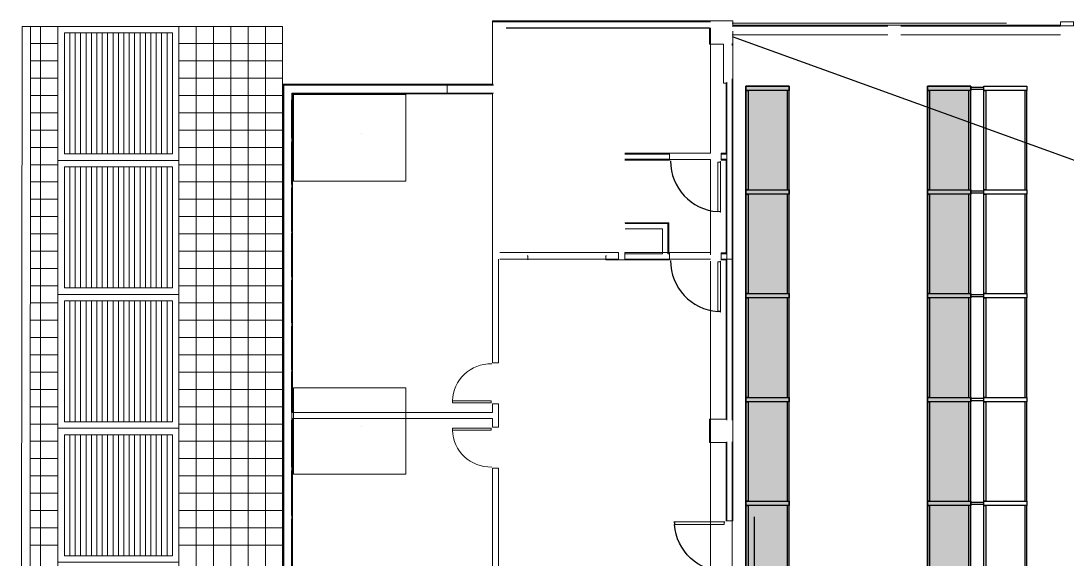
# Model space of a CAD drawing. Header units: millimetres. Extents: x 27 to 171, y 81 to 155.
# Drawn here: x 27.17 to 51.37, y 139.39 to 151.84 of the extents above; entities that cross this region are included whole.
import ezdxf

# ---------------------------------------------------------------- set-up
doc = ezdxf.new("R2010")
doc.units = ezdxf.units.MM
doc.linetypes.add('HIDDEN', pattern=[9.525, 6.35, -3.175])
for name, color, linetype in [('IRI-OCASA-Layout R 9$0$OCA_EST-BASTIDOR', 252, 'Continuous'), ('IRI-OCASA-Layout R 9$0$OCA_EST-LARGUERO', 252, 'Continuous'), ('IRI-OCASA-Layout R 9$0$OCA_EST-UB', 252, 'Continuous'), ('IRI-OCASA-Layout R 9$0$OCA_Mobiliario', 252, 'Continuous'), ('IRI-OCASA-Layout R 9$0$OCA_Racks', 252, 'Continuous')]:
    doc.layers.add(name, color=color, linetype=linetype)
for name, color, linetype, lineweight in [('OCASA_TODAS_r08$0$CARP-BARRIDO', 252, 'Continuous', 15), ('OCASA_TODAS_r08$0$CARP-HOJA', 252, 'Continuous', 20), ('OCASA_TODAS_r08$0$CARPINTERIA', 252, 'Continuous', 15), ('OCASA_TODAS_r08$0$CGC VIGAS', 252, 'HIDDEN', 15), ('OCASA_TODAS_r08$0$MURO BLOQUE CEMENTO 8', 252, 'Continuous', 20), ('OCASA_TODAS_r08$0$MURO CERAMICO DE 12', 252, 'Continuous', 20), ('OCASA_TODAS_r08$0$MURO CERAMICO DE 18', 252, 'Continuous', 20), ('OCASA_TODAS_r08$0$MURO LADRILLO COMUN', 252, 'Continuous', 20), ('OCASA_TODAS_r08$0$REVOQUES', 251, 'Continuous', 15), ('OCASA_TODAS_r08$0$VEREDA', 251, 'Continuous', 15)]:
    doc.layers.add(name, color=color, linetype=linetype, lineweight=lineweight)
doc.layers.get('IRI-OCASA-Layout R 9$0$OCA_Racks').off()
doc.layers.get('OCASA_TODAS_r08$0$CARPINTERIA').off()

# ---------------------------------------------------------------- blocks, each defined once
blk = doc.blocks.new('OCASA_TODAS_r08$0$Estructura PB para Arquitectura')
at = {"layer": 'OCASA_TODAS_r08$0$CGC VIGAS', "lineweight": 9}
for p, q in [((1102.981658, 436.971425, -0.000029), (1108.008588, 436.971425, -0.000029)), ((1102.981658, 436.971425, -0.000029), (1102.981658, 436.971327, -0.000029)), ((1108.508588, 436.941425, -0.000029), (1217.409647, 436.941425, -0.000029)), ((1103.281658, 436.821425, -0.000029), (1108.008384, 436.821425, -0.000029)), ((1108.008384, 436.036425, -0.000029), (1108.008384, 436.821425, -0.000029)), ((1108.508588, 436.871425, -0.000029), (1112.108901, 436.871425, -0.000029)), ((1112.408901, 436.871425, -0.000029), (1116.109021, 436.871425, -0.000029)), ((1108.508384, 436.421425, -0.000029), (1108.508384, 436.471425, -0.000029)), ((1108.508588, 436.671425, -0.000029), (1112.108901, 436.671425, -0.000029)), ((1112.408901, 436.671425, -0.000029), (1116.109021, 436.671425, -0.000029)), ((1108.008384, 436.036425, -0.000029), (1108.008384, 433.931183, -0.000029)), ((1098.108345, 396.501705, -0.000029), (1098.108345, 435.524255, -0.000029)), ((1098.108345, 435.524255, -0.000029), (1102.981658, 435.524255, -0.000029)), ((1108.508384, 435.651425, -0.000029), (1108.508384, 427.755255, -0.000029)), ((1098.358345, 435.286715, -0.000029), (1100.958882, 435.286968, -0.000029)), ((1098.358345, 435.286715, -0.000029), (1098.358345, 433.286876, -0.000029)), ((1099.94114, 434.387077, -0.000029), (1099.941318, 434.387077, -0.000029)), ((1108.008384, 433.931183, -0.000029), (1106.028621, 433.931183, -0.000029)), ((1108.008384, 433.781183, -0.000029), (1106.028621, 433.781183, -0.000029)), ((1108.008384, 433.781183, -0.000029), (1108.008384, 431.581392, -0.000029)), ((1105.878621, 431.631392, -0.000029), (1103.131658, 431.631392, -0.000029)), ((1105.878621, 431.631392, -0.000029), (1105.878621, 431.481392, -0.000029)), ((1108.008384, 431.631392, -0.000029), (1106.028621, 431.631392, -0.000029)), ((1106.028621, 431.631392, -0.000029), (1106.028621, 431.481392, -0.000029)), ((1105.878621, 431.481392, -0.000029), (1103.131658, 431.481392, -0.000029)), ((1108.008384, 431.481392, -0.000029), (1106.028621, 431.481392, -0.000029)), ((1108.008384, 431.431392, -0.000029), (1108.008384, 427.505255, -0.000029)), ((1098.358345, 428.505139, -0.000029), (1100.958882, 428.505372, -0.000029)), ((1098.358345, 428.505139, -0.000029), (1098.358345, 426.505278, -0.000029)), ((1100.958882, 428.505372, -0.000029), (1100.958882, 426.50551, -0.000029)), ((1099.94114, 427.605479, -0.000029), (1099.941318, 427.605479, -0.000029)), ((1108.008384, 421.178705, -0.000029), (1108.008384, 427.505255, -0.000029)), ((1108.508384, 421.428705, -0.000029), (1108.508384, 427.255255, -0.000029)), ((1098.358345, 426.505278, -0.000029), (1100.958882, 426.50551, -0.000029))]:
    blk.add_line(p, q, dxfattribs=at)
blk.add_lwpolyline([(1098.358345, 433.286876), (1100.958882, 433.287109), (1100.958882, 435.286968)], dxfattribs=at)
blk = doc.blocks.new('OCASA_TODAS_r08$0$FACHADA 2 31_07_2014')
at = {"color": 6, "ltscale": 5}
for points in [[(-131.028301, -1076.67016), (-130.948301, -1076.67016), (-130.948301, -1076.57016), (-131.028301, -1076.57016)], [(-131.018301, -1076.66016), (-130.958301, -1076.66016), (-130.958301, -1076.58016), (-131.018301, -1076.58016)]]:
    blk.add_lwpolyline(points, close=True, dxfattribs=at)
at = {"color": 4}
blk.add_lwpolyline([(-130.988301, -1076.57016), (-130.948301, -1076.57016), (-130.948301, -1076.61016)], dxfattribs=at)
for points, elevation in [([(-130.988301, -1076.67016), (-130.948301, -1076.67016), (-130.948301, -1076.71016), (-130.988301, -1076.71016)], -0.001244), ([(-130.948301, -1085.242493), (-130.948301, -1085.202493), (-130.988301, -1085.202493), (-130.988301, -1085.242493)], -0.000022), ([(-130.948301, -1085.282493), (-130.948301, -1085.242493), (-130.988301, -1085.242493), (-130.988301, -1085.282493)], -0.000022), ([(-130.948301, -1085.242493), (-130.948301, -1085.282493), (-130.988301, -1085.282493), (-130.988301, -1085.242493)], -0.000022)]:
    blk.add_lwpolyline(points, close=True, dxfattribs=dict(at, elevation=elevation))
for points in [[(-130.948301, -1077.63716), (-130.948301, -1077.59716), (-130.988301, -1077.59716), (-130.988301, -1077.63716)], [(-130.948301, -1077.59716), (-130.948301, -1077.63716), (-130.988301, -1077.63716), (-130.988301, -1077.59716)], [(-130.948301, -1077.67716), (-130.948301, -1077.63716), (-130.988301, -1077.63716), (-130.988301, -1077.67716)], [(-130.948301, -1077.63716), (-130.948301, -1077.67716), (-130.988301, -1077.67716), (-130.988301, -1077.63716)], [(-130.948301, -1078.70416), (-130.948301, -1078.66416), (-130.988301, -1078.66416), (-130.988301, -1078.70416)], [(-130.948301, -1078.66416), (-130.948301, -1078.70416), (-130.988301, -1078.70416), (-130.988301, -1078.66416)], [(-130.948301, -1078.74416), (-130.948301, -1078.70416), (-130.988301, -1078.70416), (-130.988301, -1078.74416)], [(-130.948301, -1078.70416), (-130.948301, -1078.74416), (-130.988301, -1078.74416), (-130.988301, -1078.70416)], [(-130.948301, -1079.75116), (-130.948301, -1079.79116), (-130.988301, -1079.79116), (-130.988301, -1079.75116)], [(-130.948301, -1080.83816), (-130.948301, -1080.79816), (-130.988301, -1080.79816), (-130.988301, -1080.83816)], [(-130.948301, -1080.79816), (-130.948301, -1080.83816), (-130.988301, -1080.83816), (-130.988301, -1080.79816)], [(-130.948301, -1080.87816), (-130.948301, -1080.83816), (-130.988301, -1080.83816), (-130.988301, -1080.87816)], [(-130.948301, -1080.83816), (-130.948301, -1080.87816), (-130.988301, -1080.87816), (-130.988301, -1080.83816)], [(-130.948301, -1081.90516), (-130.948301, -1081.86516), (-130.988301, -1081.86516), (-130.988301, -1081.90516)], [(-130.948301, -1081.86516), (-130.948301, -1081.90516), (-130.988301, -1081.90516), (-130.988301, -1081.86516)], [(-130.948301, -1081.94516), (-130.948301, -1081.90516), (-130.988301, -1081.90516), (-130.988301, -1081.94516)], [(-130.948301, -1081.90516), (-130.948301, -1081.94516), (-130.988301, -1081.94516), (-130.988301, -1081.90516)], [(-130.948301, -1082.95216), (-130.948301, -1082.99216), (-130.988301, -1082.99216), (-130.988301, -1082.95216)], [(-130.948301, -1083.94159), (-130.948301, -1083.90159), (-130.988301, -1083.90159), (-130.988301, -1083.94159)], [(-130.948301, -1084.07666), (-130.948301, -1084.11666), (-130.988301, -1084.11666), (-130.988301, -1084.07666)], [(-130.948301, -1085.242493), (-130.948301, -1085.202493), (-130.988301, -1085.202493), (-130.988301, -1085.242493)], [(-130.948301, -1085.282493), (-130.948301, -1085.242493), (-130.988301, -1085.242493), (-130.988301, -1085.282493)], [(-130.948301, -1086.326827), (-130.948301, -1086.366827), (-130.988301, -1086.366827), (-130.988301, -1086.326827)], [(-130.948301, -1086.406827), (-130.948301, -1086.366827), (-130.988301, -1086.366827), (-130.988301, -1086.406827)], [(-130.948301, -1087.56016), (-130.948301, -1087.52016), (-130.988301, -1087.52016), (-130.988301, -1087.56016)]]:
    blk.add_lwpolyline(points, close=True, dxfattribs=at)
at = {"color": 6, "ltscale": 5, "const_width": 0.0005}
blk.add_lwpolyline([(-130.973319, -1083.94159), (-130.993319, -1083.94159), (-130.993301, -1084.07666), (-130.973301, -1084.07666)], dxfattribs=at)
at = {"layer": 'OCASA_TODAS_r08$0$CARP-HOJA'}
for p, q in [((-130.973301, -1077.59716), (-130.973301, -1076.71016)), ((-130.963301, -1077.59716), (-130.963301, -1076.71016)), ((-130.973301, -1078.66416), (-130.973301, -1077.67716)), ((-130.963301, -1078.66416), (-130.963301, -1077.67716)), ((-130.973301, -1079.75116), (-130.973301, -1078.74416)), ((-130.963301, -1079.75116), (-130.963301, -1078.74416)), ((-130.973301, -1080.79816), (-130.973301, -1079.79116)), ((-130.963301, -1080.79816), (-130.963301, -1079.79116)), ((-130.973301, -1081.86516), (-130.973301, -1080.87816)), ((-130.963301, -1081.86516), (-130.963301, -1080.87816)), ((-130.973301, -1082.95216), (-130.973301, -1081.94516)), ((-130.963301, -1082.95216), (-130.963301, -1081.94516)), ((-130.973301, -1083.94166), (-130.973301, -1082.99216)), ((-130.963301, -1083.94166), (-130.963301, -1082.99216)), ((-130.973301, -1085.202493), (-130.973301, -1084.11666)), ((-130.963301, -1085.202493), (-130.963301, -1084.11666)), ((-130.973301, -1086.326827), (-130.973301, -1085.282493)), ((-130.963301, -1086.326827), (-130.963301, -1085.282493)), ((-130.973301, -1087.52016), (-130.973301, -1086.406827)), ((-130.963301, -1087.52016), (-130.963301, -1086.406827))]:
    blk.add_line(p, q, dxfattribs=at)
blk = doc.blocks.new('OCASA_TODAS_r08$0$SE 16')
at = {"layer": 'OCASA_TODAS_r08$0$CARP-BARRIDO', "lineweight": -3}
blk.add_arc((-36.41539, -19.636195), 1.16501, 179.476971, 266.48031, dxfattribs=at)
at = {"layer": 'OCASA_TODAS_r08$0$CARP-HOJA'}
for p, q in [((-36.486912, -20.799008), (-36.486912, -19.654008)), ((-36.486912, -19.654008), (-36.431912, -19.654008)), ((-36.485712, -19.812314), (-36.485712, -19.655208)), ((-36.485712, -19.655208), (-36.430712, -19.655208)), ((-36.485712, -20.797808), (-36.485712, -19.812314)), ((-36.431912, -19.654008), (-36.431912, -19.641508)), ((-36.430712, -19.641508), (-36.430712, -19.655208)), ((-36.428112, -19.797314), (-36.428112, -19.641508)), ((-36.428112, -20.811508), (-36.428112, -19.797314)), ((-36.426912, -20.811508), (-36.426912, -19.641508)), ((-36.431912, -20.799008), (-36.486912, -20.799008)), ((-36.430712, -20.797808), (-36.485712, -20.797808)), ((-36.431912, -20.799008), (-36.431912, -20.811508)), ((-36.430712, -20.797808), (-36.430712, -20.811508))]:
    blk.add_line(p, q, dxfattribs=at)
for centre, radius, start, end in [((-36.429412, -19.641508), 0.0025, 0, 180), ((-36.429412, -19.641508), 0.0013, 0, 180), ((-36.429412, -20.811508), 0.0025, 180, 0), ((-36.429412, -20.811508), 0.0013, 180, 0)]:
    blk.add_arc(centre, radius, start, end, dxfattribs=at)
blk = doc.blocks.new("OCASA_TODAS_r08$0$P1' 14")
at = {"layer": 'OCASA_TODAS_r08$0$CARP-BARRIDO'}
blk.add_arc((-37.688869, 115.635327, -0.000123), 0.885209, 178.329117, 268.111658, dxfattribs=at)
at = {"layer": 'OCASA_TODAS_r08$0$CARP-HOJA', "extrusion": (1.67932e-05, 6.2673e-05, 1), "elevation": 0.006607}
blk.add_lwpolyline([(-37.718038, 115.646242), (-37.718039, 114.750598), (-37.673533, 114.750598), (-37.673533, 115.646242)], close=True, dxfattribs=at)
blk = doc.blocks.new('IRI-OCASA-Layout R 9$0$OCA_Est-Modulo Simpl')
at = {"layer": 'IRI-OCASA-Layout R 9$0$OCA_EST-BASTIDOR'}
for points in [[(-37.329308, -174.55488), (-37.329308, -174.65488), (-38.329308, -174.65488), (-38.329308, -174.55488)], [(-37.329308, -176.95488), (-37.329308, -177.05488), (-38.329308, -177.05488), (-38.329308, -176.95488)]]:
    blk.add_lwpolyline(points, close=True, dxfattribs=at)
at = {"layer": 'IRI-OCASA-Layout R 9$0$OCA_EST-LARGUERO'}
for points in [[(-38.279308, -174.65488), (-38.279308, -176.95488), (-38.329308, -176.95488), (-38.329308, -174.65488)], [(-37.379308, -174.65488), (-37.379308, -176.95488), (-37.329308, -176.95488), (-37.329308, -174.65488)]]:
    blk.add_lwpolyline(points, close=True, dxfattribs=at)
blk = doc.blocks.new('IRI-OCASA-Layout R 9$0$OCA_Est-Modulo')
at = {"layer": 'IRI-OCASA-Layout R 9$0$OCA_EST-BASTIDOR'}
for points in [[(-42.829308, -169.940653), (-42.829308, -170.040653), (-43.829308, -170.040653), (-43.829308, -169.940653)], [(-41.529308, -169.940653), (-41.529308, -170.040653), (-42.529308, -170.040653), (-42.529308, -169.940653)], [(-42.829308, -172.340653), (-42.829308, -172.440653), (-43.829308, -172.440653), (-43.829308, -172.340653)], [(-41.529308, -172.340653), (-41.529308, -172.440653), (-42.529308, -172.440653), (-42.529308, -172.340653)]]:
    blk.add_lwpolyline(points, close=True, dxfattribs=at)
at = {"layer": 'IRI-OCASA-Layout R 9$0$OCA_EST-LARGUERO'}
for points in [[(-43.779308, -170.040653), (-43.779308, -172.340653), (-43.829308, -172.340653), (-43.829308, -170.040653)], [(-42.879308, -170.040653), (-42.879308, -172.340653), (-42.829308, -172.340653), (-42.829308, -170.040653)], [(-42.479308, -170.040653), (-42.479308, -172.340653), (-42.529308, -172.340653), (-42.529308, -170.040653)], [(-41.579308, -170.040653), (-41.579308, -172.340653), (-41.529308, -172.340653), (-41.529308, -170.040653)]]:
    blk.add_lwpolyline(points, close=True, dxfattribs=at)
at = {"layer": 'IRI-OCASA-Layout R 9$0$OCA_EST-UB'}
for points in [[(-42.529308, -170.010653), (-42.529308, -169.970653), (-42.829308, -169.970653), (-42.829308, -170.010653)], [(-42.529308, -172.410653), (-42.529308, -172.370653), (-42.829308, -172.370653), (-42.829308, -172.410653)]]:
    blk.add_lwpolyline(points, close=True, dxfattribs=at)

msp = doc.modelspace()

# ---------------------------------------------------------------- hatches: boundary and pattern name
at = {"true_color": 0x7d8ab6}
h = msp.add_hatch(color=163, dxfattribs=at)
h.dxf.hatch_style = 1
h.paths.add_polyline_path([(43.944, 115.635), (44.944, 115.635), (44.944, 150.335), (43.944, 150.335)])
h.paths.add_polyline_path([(48.144, 115.635), (49.144, 115.635), (49.144, 150.335), (48.144, 150.335)])
at = {"layer": 'OCASA_TODAS_r08$0$VEREDA'}
h = msp.add_hatch(dxfattribs=at)
h.set_pattern_fill('LINE', color=256, angle=270)
h.set_pattern_definition([(270, (28.1744, 140.91782), (0.125, 0), [])])
h.paths.add_polyline_path([(30.674, 130.268), (28.174, 130.268), (28.174, 132.768), (30.674, 132.768)])
h.paths.add_polyline_path([(30.674, 133.068), (28.174, 133.068), (28.174, 135.568), (30.674, 135.568)])
h.paths.add_polyline_path([(30.674, 139.468), (28.174, 139.468), (28.174, 142.268), (30.674, 142.268)])
h.paths.add_polyline_path([(30.674, 142.568), (28.174, 142.568), (28.174, 145.368), (30.674, 145.368)])
h.paths.add_polyline_path([(30.674, 145.668), (28.174, 145.668), (28.174, 148.468), (30.674, 148.468)])
h.paths.add_polyline_path([(30.674, 148.768), (28.174, 148.768), (28.174, 151.568), (30.674, 151.568)])

# ---------------------------------------------------------------- linework, layer by layer
msp.add_line((44.136, 140.374), (44.136, 139.076))
at = {"layer": 'Defpoints', "color": 6, "elevation": 0}
for points in [[(43.944, 115.635), (44.944, 115.635), (44.944, 150.335), (43.944, 150.335)], [(48.144, 115.635), (49.144, 115.635), (49.144, 150.335), (48.144, 150.335)]]:
    msp.add_lwpolyline(points, close=True, dxfattribs=at)
at = {"layer": 'IRI-OCASA-Layout R 9$0$OCA_Mobiliario'}
msp.add_line((43.624, 151.483), (147.111, 114.064), dxfattribs=at)
at = {"layer": 'OCASA_TODAS_r08$0$MURO BLOQUE CEMENTO 8'}
msp.add_lwpolyline([(51.525, 151.822), (51.525, 151.732), (51.225, 151.733), (51.225, 151.823), (51.531, 151.822)], dxfattribs=at)
at = {"layer": 'OCASA_TODAS_r08$0$MURO CERAMICO DE 12'}
for p, q in [((43.503, 142.609), (43.504, 146.335)), ((43.623, 142.609), (43.624, 146.335)), ((43.504, 142.109), (43.504, 140.274)), ((43.624, 142.109), (43.624, 140.274))]:
    msp.add_line(p, q, dxfattribs=at)
at = {"layer": 'OCASA_TODAS_r08$0$MURO CERAMICO DE 18'}
msp.add_line((37.033, 150.175), (37.033, 150.355), dxfattribs=at)
msp.add_lwpolyline([(38.104, 150.175), (33.434, 150.175), (33.434, 139.165), (40.091, 139.165), (40.091, 138.985), (33.254, 138.985), (33.254, 150.355), (38.104, 150.355)], dxfattribs=at)
at = {"layer": 'OCASA_TODAS_r08$0$MURO LADRILLO COMUN'}
for p, q in [((43.504, 146.335), (43.505, 150.425)), ((43.624, 146.335), (43.625, 150.425)), ((41.144, 148.762), (42.176, 148.762)), ((41.144, 148.642), (42.176, 148.642)), ((43.505, 148.762), (43.373, 148.762)), ((43.373, 148.642), (43.505, 148.642)), ((43.504, 146.455), (43.373, 146.455)), ((41.144, 146.335), (42.176, 146.335)), ((43.504, 146.335), (43.373, 146.335)), ((43.504, 146.335), (43.624, 146.335))]:
    msp.add_line(p, q, dxfattribs=at)
for points in [[(41.144, 146.455), (42.017, 146.455), (42.017, 147.035), (41.147, 147.035)], [(42.176, 146.455), (42.137, 146.455), (42.137, 147.155), (41.147, 147.155)]]:
    msp.add_lwpolyline(points, dxfattribs=at)
at = {"layer": 'OCASA_TODAS_r08$0$REVOQUES'}
for p, q in [((42.176, 148.782), (41.144, 148.782)), ((42.176, 148.782), (42.176, 148.622)), ((42.176, 148.622), (41.144, 148.622)), ((42.157, 146.475), (42.176, 146.475)), ((38.881, 146.412), (38.901, 146.412)), ((38.901, 146.315), (38.901, 146.412)), ((40.701, 146.315), (40.701, 146.412)), ((40.701, 146.412), (40.721, 146.412))]:
    msp.add_line(p, q, dxfattribs=at)
for points in [[(38.08, 150.375), (38.08, 151.844), (43.644, 151.844), (43.644, 151.746), (51.225, 151.744)], [(38.397, 151.685), (43.104, 151.685), (43.104, 151.305), (43.424, 151.305)], [(43.644, 140.274), (43.644, 151.605)], [(43.424, 151.305), (43.424, 150.405), (43.484, 150.405), (43.484, 148.782), (43.373, 148.782)], [(38.08, 150.375), (33.234, 150.375), (33.234, 138.965), (36.729, 138.965), (36.729, 138.815), (36.889, 138.815), (36.889, 138.965), (39.951, 138.965), (39.951, 138.814), (40.111, 138.814), (40.111, 139.185), (38.217, 139.185)], [(33.454, 142.784), (33.454, 150.155), (38.077, 150.155), (38.077, 143.933), (38.217, 143.933), (38.217, 146.335)], [(43.373, 146.475), (43.484, 146.475), (43.484, 148.622), (43.373, 148.622), (43.373, 148.782)], [(41.144, 147.175), (42.157, 147.175), (42.157, 146.475), (42.176, 146.475), (42.176, 146.315), (40.701, 146.315)], [(43.373, 146.475), (43.373, 146.315), (43.484, 146.315), (43.483, 142.629), (43.104, 142.629), (43.104, 142.089), (43.484, 142.089), (43.484, 140.274), (43.644, 140.274)], [(33.454, 142.646), (38.077, 142.646), (38.077, 142.446), (38.217, 142.446), (38.217, 142.986), (38.077, 142.986), (38.077, 142.786), (33.454, 142.786)], [(38.217, 139.185), (38.217, 141.499), (38.077, 141.499), (38.077, 139.185), (33.454, 139.185), (33.454, 142.649)]]:
    msp.add_lwpolyline(points, dxfattribs=at)
at = {"layer": 'OCASA_TODAS_r08$0$VEREDA'}
for p, q in [((27.193, 151.718), (27.168, 126.737)), ((28.025, 151.718, 0), (27.193, 151.718, 0)), ((27.393, 151.718), (27.368, 126.518)), ((33.224, 151.718, 0), (30.824, 151.718, 0)), ((28.025, 151.318, 0), (27.381, 151.318, 0)), ((33.224, 151.318, 0), (30.824, 151.318, 0)), ((28.025, 150.918, 0), (27.381, 150.918, 0)), ((33.224, 150.918, 0), (30.824, 150.918, 0)), ((28.025, 150.518, 0), (27.381, 150.518, 0)), ((33.224, 150.518, 0), (30.824, 150.518, 0)), ((28.025, 150.118, 0), (27.381, 150.118, 0)), ((33.224, 150.118, 0), (30.824, 150.118, 0)), ((28.025, 149.718, 0), (27.381, 149.718, 0)), ((33.224, 149.718, 0), (30.824, 149.718, 0)), ((28.025, 149.318, 0), (27.381, 149.318, 0)), ((33.224, 149.318, 0), (30.824, 149.318, 0)), ((28.025, 148.918, 0), (27.381, 148.918, 0)), ((33.224, 148.918, 0), (30.824, 148.918, 0)), ((28.025, 148.518, 0), (27.381, 148.518, 0)), ((33.224, 148.518, 0), (30.824, 148.518, 0)), ((28.025, 148.118, 0), (27.381, 148.118, 0)), ((33.224, 148.118, 0), (30.824, 148.118, 0)), ((28.025, 147.718, 0), (27.381, 147.718, 0)), ((33.224, 147.718, 0), (30.824, 147.718, 0)), ((28.025, 147.318, 0), (27.381, 147.318, 0)), ((33.224, 147.318, 0), (30.824, 147.318, 0)), ((28.025, 146.918, 0), (27.381, 146.918, 0)), ((33.224, 146.918, 0), (30.824, 146.918, 0)), ((28.025, 146.518, 0), (27.381, 146.518, 0)), ((33.224, 146.518, 0), (30.824, 146.518, 0)), ((28.025, 146.118, 0), (27.381, 146.118, 0)), ((33.224, 146.118, 0), (30.824, 146.118, 0)), ((28.025, 145.718, 0), (27.381, 145.718, 0)), ((33.224, 145.718, 0), (30.824, 145.718, 0)), ((28.025, 145.318, 0), (27.381, 145.318, 0)), ((33.224, 145.318, 0), (30.824, 145.318, 0)), ((28.025, 144.918, 0), (27.381, 144.918, 0)), ((33.224, 144.918, 0), (30.824, 144.918, 0)), ((28.025, 144.518, 0), (27.381, 144.518, 0)), ((33.224, 144.518, 0), (30.824, 144.518, 0)), ((28.025, 144.118, 0), (27.381, 144.118, 0)), ((33.224, 144.118, 0), (30.824, 144.118, 0)), ((28.025, 143.718, 0), (27.381, 143.718, 0)), ((33.224, 143.718, 0), (30.824, 143.718, 0)), ((28.025, 143.318, 0), (27.381, 143.318, 0)), ((33.224, 143.318, 0), (30.824, 143.318, 0)), ((28.025, 142.918, 0), (27.381, 142.918, 0)), ((33.224, 142.918, 0), (30.824, 142.918, 0)), ((28.025, 142.518, 0), (27.381, 142.518, 0)), ((33.224, 142.518, 0), (30.824, 142.518, 0)), ((28.025, 142.118, 0), (27.381, 142.118, 0)), ((33.224, 142.118, 0), (30.824, 142.118, 0)), ((28.025, 141.718, 0), (27.381, 141.718, 0)), ((33.224, 141.718, 0), (30.824, 141.718, 0)), ((28.024, 141.318, 0), (27.381, 141.318, 0)), ((33.224, 141.318, 0), (30.824, 141.318, 0)), ((28.024, 140.918, 0), (27.381, 140.918, 0)), ((33.224, 140.918, 0), (30.824, 140.918, 0)), ((28.024, 140.518, 0), (27.381, 140.518, 0)), ((33.224, 140.518, 0), (30.824, 140.518, 0)), ((28.024, 140.118, 0), (27.381, 140.118, 0)), ((33.224, 140.118, 0), (30.824, 140.118, 0)), ((28.024, 139.718, 0), (27.381, 139.718, 0)), ((33.224, 139.718, 0), (30.824, 139.718, 0))]:
    msp.add_line(p, q, dxfattribs=at)
at = {"layer": 'OCASA_TODAS_r08$0$VEREDA', "elevation": 0}
for points in [[(27.624, 151.718), (27.624, 135.718)], [(28.024, 151.718), (28.024, 135.718)], [(30.824, 151.718), (30.824, 126.515)], [(31.224, 151.718), (31.224, 126.514)], [(31.624, 151.718), (31.624, 126.514)], [(32.024, 151.718), (32.024, 126.514)], [(32.424, 151.718), (32.424, 126.513)], [(32.824, 151.718), (32.824, 126.513)], [(33.224, 151.718), (33.224, 126.513)]]:
    msp.add_lwpolyline(points, dxfattribs=at)
for points in [[(30.824, 148.618), (28.024, 148.618), (28.024, 151.718), (30.824, 151.718)], [(30.674, 148.768), (28.174, 148.768), (28.174, 151.568), (30.674, 151.568)], [(30.824, 145.518), (28.024, 145.518), (28.024, 148.618), (30.824, 148.618)], [(30.674, 145.668), (28.174, 145.668), (28.174, 148.468), (30.674, 148.468)], [(30.824, 142.418), (28.024, 142.418), (28.024, 145.518), (30.824, 145.518)], [(30.674, 142.568), (28.174, 142.568), (28.174, 145.368), (30.674, 145.368)], [(30.824, 139.318), (28.024, 139.318), (28.024, 142.418), (30.824, 142.418)], [(30.674, 139.468), (28.174, 139.468), (28.174, 142.268), (30.674, 142.268)]]:
    msp.add_lwpolyline(points, close=True, dxfattribs=at)

# ---------------------------------------------------------------- block references
at = {"color": 31, "true_color": 0xfebd57}
msp.add_blockref('OCASA_TODAS_r08$0$Estructura PB para Arquitectura', (-1064.884, -285.147), dxfattribs=at)
at = {"layer": 'IRI-OCASA-Layout R 9$0$OCA_Racks'}
for name, p in [('IRI-OCASA-Layout R 9$0$OCA_Est-Modulo Simpl', (82.274, 324.889, 0)), ('IRI-OCASA-Layout R 9$0$OCA_Est-Modulo', (91.974, 320.275, 0)), ('IRI-OCASA-Layout R 9$0$OCA_Est-Modulo Simpl', (82.274, 322.489, 0)), ('IRI-OCASA-Layout R 9$0$OCA_Est-Modulo', (91.974, 317.875, 0)), ('IRI-OCASA-Layout R 9$0$OCA_Est-Modulo Simpl', (82.274, 320.089, 0)), ('IRI-OCASA-Layout R 9$0$OCA_Est-Modulo', (91.974, 315.475, 0)), ('IRI-OCASA-Layout R 9$0$OCA_Est-Modulo Simpl', (82.274, 317.689, 0)), ('IRI-OCASA-Layout R 9$0$OCA_Est-Modulo', (91.974, 313.075, 0)), ('IRI-OCASA-Layout R 9$0$OCA_Est-Modulo Simpl', (82.274, 315.289, 0)), ('IRI-OCASA-Layout R 9$0$OCA_Est-Modulo', (91.974, 310.675, 0))]:
    msp.add_blockref(name, p, dxfattribs=at)
at = {"layer": 'OCASA_TODAS_r08$0$CARPINTERIA'}
for name, p in [('OCASA_TODAS_r08$0$FACHADA 2 31_07_2014', (164.402, 1226.725, 0)), ('OCASA_TODAS_r08$0$SE 16', (79.78, 168.231)), ('OCASA_TODAS_r08$0$SE 16', (79.78, 165.923, 0))]:
    msp.add_blockref(name, p, dxfattribs=at)
at = {"layer": 'OCASA_TODAS_r08$0$CARPINTERIA', "rotation": 270}
msp.add_blockref("OCASA_TODAS_r08$0$P1' 14", (-77.6, 105.336, 0), dxfattribs=at)
at = {"layer": 'OCASA_TODAS_r08$0$CARPINTERIA', "xscale": -1, "rotation": 270}
for name, p in [("OCASA_TODAS_r08$0$P1' 14", (-77.6, 180.096, 0)), ('OCASA_TODAS_r08$0$SE 16', (63.093, 176.681))]:
    msp.add_blockref(name, p, dxfattribs=at)

doc.saveas('drawing.dxf')
